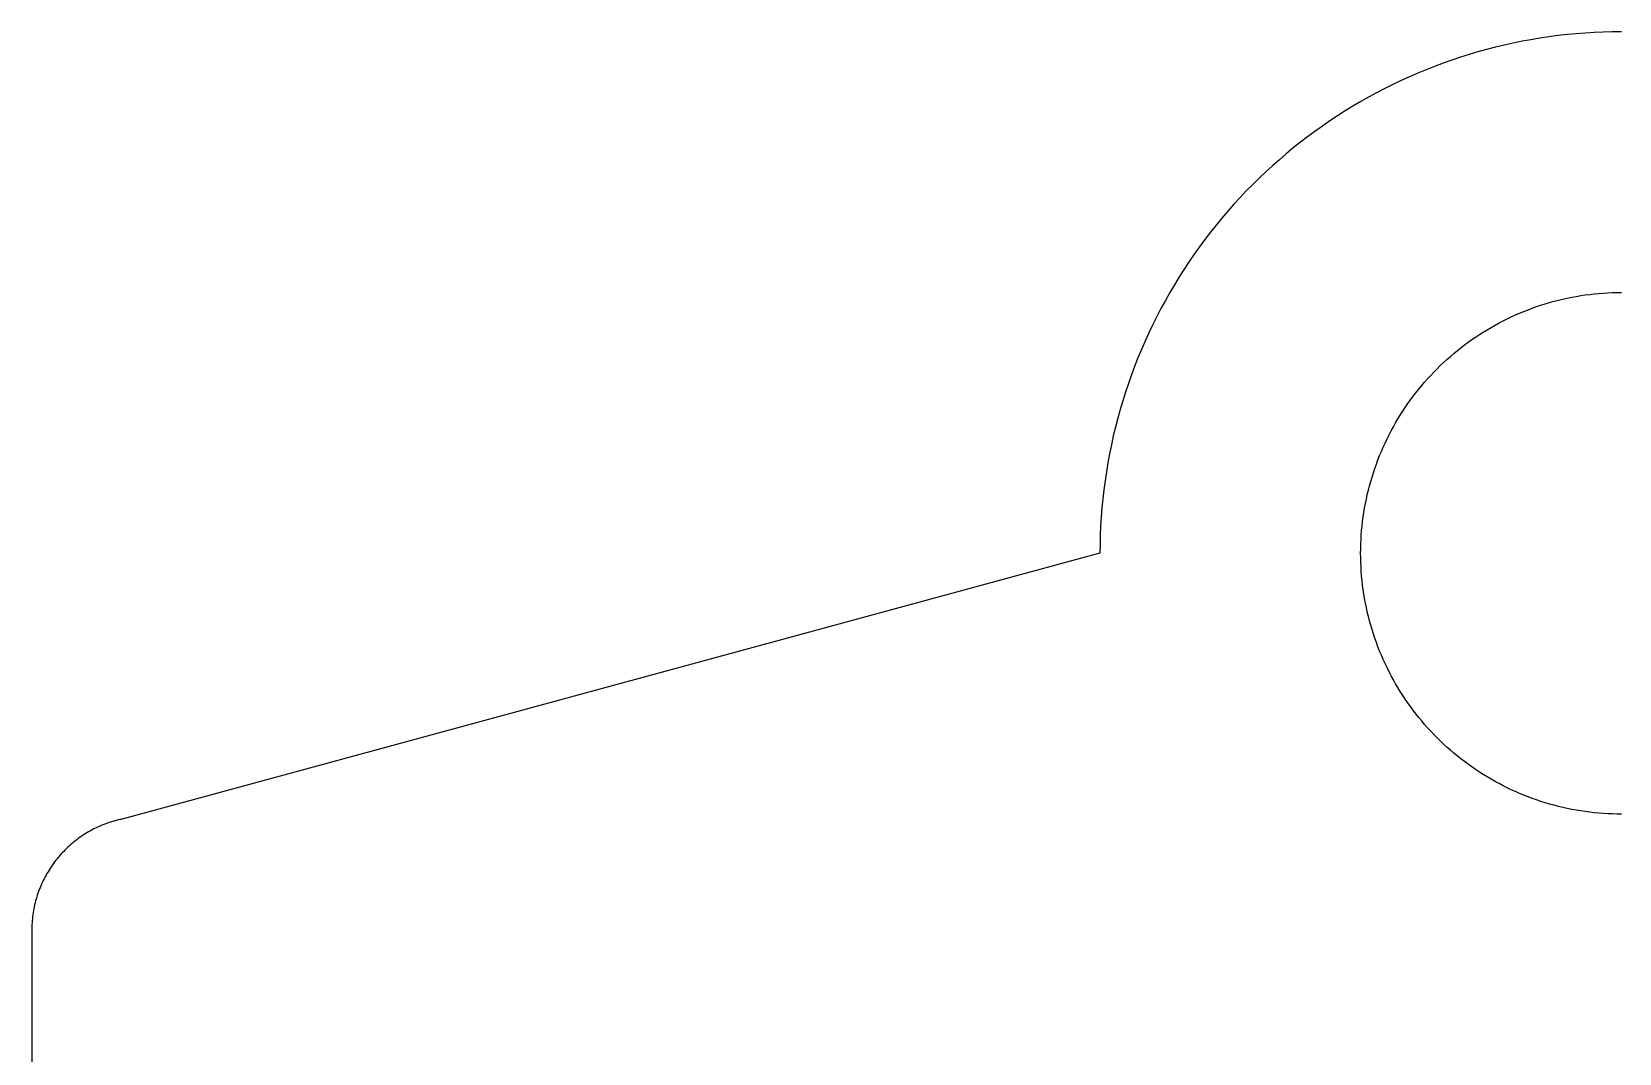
# Model space of a CAD drawing. Header units: metres. Extents: x -48.5 to 48.5, y -49.9 to 15.9.
# Drawn here: x -48.48 to -0.07, y -15.25 to 15.91 of the extents above; entities that cross this region are included whole.
import ezdxf

# ---------------------------------------------------------------- set-up
doc = ezdxf.new("R2010")
doc.units = ezdxf.units.M

msp = doc.modelspace()

# ---------------------------------------------------------------- linework, layer by layer
for p, q in [((-3.57796, 15.4978), (-3.84789, 15.433)), ((-3.30693, 15.5579), (-3.57796, 15.4978)), ((-3.03491, 15.6133), (-3.30693, 15.5579)), ((-2.76195, 15.6638), (-3.03491, 15.6133)), ((-2.48816, 15.7097), (-2.76195, 15.6638)), ((-2.21361, 15.7507), (-2.48816, 15.7097)), ((-1.93839, 15.7869), (-2.21361, 15.7507)), ((-1.66257, 15.8184), (-1.93839, 15.7869)), ((-1.38625, 15.845), (-1.66257, 15.8184)), ((-1.1095, 15.8667), (-1.38625, 15.845)), ((-0.83243, 15.8837), (-1.1095, 15.8667)), ((-0.55508, 15.8958), (-0.83243, 15.8837)), ((-0.27759, 15.9031), (-0.55508, 15.8958)), ((0, 15.9055), (-0.27759, 15.9031)), ((-5.17831, 15.0389), (-5.43999, 14.9463)), ((-4.91507, 15.127), (-5.17831, 15.0389)), ((-4.65031, 15.2105), (-4.91507, 15.127)), ((-4.38414, 15.2893), (-4.65031, 15.2105)), ((-4.11664, 15.3635), (-4.38414, 15.2893)), ((-3.84789, 15.433), (-4.11664, 15.3635)), ((-6.46935, 14.5304), (-6.72195, 14.4153)), ((-6.21477, 14.6411), (-6.46935, 14.5304)), ((-5.9583, 14.7473), (-6.21477, 14.6411)), ((-5.70001, 14.8491), (-5.9583, 14.7473)), ((-5.43999, 14.9463), (-5.70001, 14.8491)), ((-7.46718, 14.0437), (-7.71114, 13.9113)), ((-7.22093, 14.1719), (-7.46718, 14.0437)), ((-6.9725, 14.2958), (-7.22093, 14.1719)), ((-6.72195, 14.4153), (-6.9725, 14.2958)), ((-8.19193, 13.6337), (-8.42862, 13.4886)), ((-7.95274, 13.7746), (-8.19193, 13.6337)), ((-7.71114, 13.9113), (-7.95274, 13.7746)), ((-8.89424, 13.1862), (-9.12302, 13.029)), ((-8.66275, 13.3395), (-8.89424, 13.1862)), ((-8.42862, 13.4886), (-8.66275, 13.3395)), ((-9.57216, 12.7027), (-9.79239, 12.5337)), ((-9.34901, 12.8678), (-9.57216, 12.7027)), ((-9.12302, 13.029), (-9.34901, 12.8678)), ((-10.2238, 12.1843), (-10.4349, 12.004)), ((-10.0096, 12.3609), (-10.2238, 12.1843)), ((-9.79239, 12.5337), (-10.0096, 12.3609)), ((-10.8475, 11.6325), (-11.0489, 11.4415)), ((-10.6429, 11.8201), (-10.8475, 11.6325)), ((-10.4349, 12.004), (-10.6429, 11.8201)), ((-11.2469, 11.2469), (-11.4415, 11.0489)), ((-11.0489, 11.4415), (-11.2469, 11.2469)), ((-11.6325, 10.8475), (-11.8201, 10.6429)), ((-11.4415, 11.0489), (-11.6325, 10.8475)), ((-12.1843, 10.2238), (-12.3609, 10.0096)), ((-12.004, 10.4349), (-12.1843, 10.2238)), ((-11.8201, 10.6429), (-12.004, 10.4349)), ((-12.5337, 9.79239), (-12.7027, 9.57216)), ((-12.3609, 10.0096), (-12.5337, 9.79239)), ((-12.8678, 9.34901), (-13.029, 9.12302)), ((-12.7027, 9.57216), (-12.8678, 9.34901)), ((-13.1862, 8.89424), (-13.3395, 8.66275)), ((-13.029, 9.12302), (-13.1862, 8.89424)), ((-13.4886, 8.42862), (-13.6337, 8.19193)), ((-13.3395, 8.66275), (-13.4886, 8.42862)), ((-13.7746, 7.95274), (-13.9113, 7.71114)), ((-13.6337, 8.19193), (-13.7746, 7.95274)), ((-1.92461, 7.71918), (-1.7896, 7.75159)), ((-1.7896, 7.75159), (-1.65404, 7.78165)), ((-1.65404, 7.78165), (-1.51797, 7.80933)), ((-1.51797, 7.80933), (-1.38145, 7.83463)), ((-1.38145, 7.83463), (-1.24451, 7.85754)), ((-1.24451, 7.85754), (-1.10718, 7.87807)), ((-1.10718, 7.87807), (-0.96953, 7.89619)), ((-0.96953, 7.89619), (-0.83157, 7.91191)), ((-0.83157, 7.91191), (-0.69336, 7.92522)), ((-0.69336, 7.92522), (-0.55495, 7.93611)), ((-0.55495, 7.93611), (-0.41635, 7.9446)), ((-0.41635, 7.9446), (-0.27763, 7.95065)), ((-0.27763, 7.95065), (-0.13884, 7.95428)), ((-0.13884, 7.95428), (0, 7.95549)), ((-14.0437, 7.46718), (-14.1719, 7.22093)), ((-13.9113, 7.71114), (-14.0437, 7.46718)), ((-3.36214, 7.21013), (-3.23578, 7.2677)), ((-3.23578, 7.2677), (-3.10846, 7.32307)), ((-3.10846, 7.32307), (-2.98018, 7.37621)), ((-2.98018, 7.37621), (-2.85098, 7.42709)), ((-2.85098, 7.42709), (-2.72093, 7.47572)), ((-2.72093, 7.47572), (-2.59006, 7.52206)), ((-2.59006, 7.52206), (-2.45837, 7.56612)), ((-2.45837, 7.56612), (-2.32596, 7.60788)), ((-2.32596, 7.60788), (-2.19283, 7.64731)), ((-2.19283, 7.64731), (-2.05902, 7.68442)), ((-2.05902, 7.68442), (-1.92461, 7.71918)), ((-14.2958, 6.9725), (-14.4153, 6.72195)), ((-14.1719, 7.22093), (-14.2958, 6.9725)), ((-4.21576, 6.74664), (-4.09738, 6.81918)), ((-4.09738, 6.81918), (-3.97774, 6.88966)), ((-3.97774, 6.88966), (-3.85689, 6.95802)), ((-3.85689, 6.95802), (-3.73488, 7.02428)), ((-3.73488, 7.02428), (-3.61171, 7.08839)), ((-3.61171, 7.08839), (-3.48746, 7.15034)), ((-3.48746, 7.15034), (-3.36214, 7.21013)), ((-14.5304, 6.46935), (-14.6411, 6.21477)), ((-14.4153, 6.72195), (-14.5304, 6.46935)), ((-4.89789, 6.26901), (-4.78773, 6.35353)), ((-4.78773, 6.35353), (-4.67612, 6.43613)), ((-4.67612, 6.43613), (-4.56308, 6.51675)), ((-4.56308, 6.51675), (-4.44865, 6.5954)), ((-4.44865, 6.5954), (-4.33287, 6.67204)), ((-4.33287, 6.67204), (-4.21576, 6.74664)), ((-14.7473, 5.9583), (-14.8491, 5.70001)), ((-14.6411, 6.21477), (-14.7473, 5.9583)), ((-5.52635, 5.7227), (-5.42563, 5.81828)), ((-5.42563, 5.81828), (-5.32326, 5.91208)), ((-5.32326, 5.91208), (-5.21927, 6.00409)), ((-5.21927, 6.00409), (-5.11369, 6.09425)), ((-5.11369, 6.09425), (-5.00655, 6.18257)), ((-5.00655, 6.18257), (-4.89789, 6.26901)), ((-14.9463, 5.43999), (-15.0389, 5.17831)), ((-14.8491, 5.70001), (-14.9463, 5.43999)), ((-5.91208, 5.32326), (-5.81828, 5.42563)), ((-5.81828, 5.42563), (-5.7227, 5.52635)), ((-5.7227, 5.52635), (-5.62538, 5.62538)), ((-5.62538, 5.62538), (-5.52635, 5.7227)), ((-15.127, 4.91507), (-15.2105, 4.65031)), ((-15.0389, 5.17831), (-15.127, 4.91507)), ((-6.35353, 4.78773), (-6.26901, 4.89789)), ((-6.26901, 4.89789), (-6.18257, 5.00655)), ((-6.18257, 5.00655), (-6.09425, 5.11369)), ((-6.09425, 5.11369), (-6.00409, 5.21927)), ((-6.00409, 5.21927), (-5.91208, 5.32326)), ((-15.2893, 4.38414), (-15.3635, 4.11664)), ((-15.2105, 4.65031), (-15.2893, 4.38414)), ((-6.67204, 4.33287), (-6.5954, 4.44865)), ((-6.5954, 4.44865), (-6.51675, 4.56308)), ((-6.51675, 4.56308), (-6.43613, 4.67612)), ((-6.43613, 4.67612), (-6.35353, 4.78773)), ((-15.3635, 4.11664), (-15.433, 3.84789)), ((-6.95802, 3.85689), (-6.88966, 3.97774)), ((-6.88966, 3.97774), (-6.81918, 4.09738)), ((-6.81918, 4.09738), (-6.74664, 4.21576)), ((-6.74664, 4.21576), (-6.67204, 4.33287)), ((-15.4978, 3.57796), (-15.5579, 3.30693)), ((-15.433, 3.84789), (-15.4978, 3.57796)), ((-7.21013, 3.36214), (-7.15034, 3.48746)), ((-7.15034, 3.48746), (-7.08839, 3.61171)), ((-7.08839, 3.61171), (-7.02428, 3.73488)), ((-7.02428, 3.73488), (-6.95802, 3.85689)), ((-15.6133, 3.03491), (-15.6638, 2.76195)), ((-15.5579, 3.30693), (-15.6133, 3.03491)), ((-7.42709, 2.85098), (-7.37621, 2.98018)), ((-7.37621, 2.98018), (-7.32307, 3.10846)), ((-7.32307, 3.10846), (-7.2677, 3.23578)), ((-7.2677, 3.23578), (-7.21013, 3.36214)), ((-15.7097, 2.48816), (-15.7507, 2.21361)), ((-15.6638, 2.76195), (-15.7097, 2.48816)), ((-7.60788, 2.32596), (-7.56612, 2.45837)), ((-7.56612, 2.45837), (-7.52206, 2.59006)), ((-7.52206, 2.59006), (-7.47572, 2.72093)), ((-7.47572, 2.72093), (-7.42709, 2.85098)), ((-15.7869, 1.93839), (-15.8184, 1.66257)), ((-15.7507, 2.21361), (-15.7869, 1.93839)), ((-7.71918, 1.92461), (-7.68442, 2.05902)), ((-7.68442, 2.05902), (-7.64731, 2.19283)), ((-7.64731, 2.19283), (-7.60788, 2.32596)), ((-15.8184, 1.66257), (-15.845, 1.38625)), ((-7.83463, 1.38145), (-7.80933, 1.51797)), ((-7.80933, 1.51797), (-7.78165, 1.65404)), ((-7.78165, 1.65404), (-7.75159, 1.7896)), ((-7.75159, 1.7896), (-7.71918, 1.92461)), ((-15.8667, 1.1095), (-15.8837, 0.83243)), ((-15.845, 1.38625), (-15.8667, 1.1095)), ((-7.91191, 0.83157), (-7.89619, 0.96953)), ((-7.89619, 0.96953), (-7.87807, 1.10718)), ((-7.87807, 1.10718), (-7.85754, 1.24451)), ((-7.85754, 1.24451), (-7.83463, 1.38145)), ((-15.8958, 0.55508), (-15.9031, 0.27759)), ((-15.8837, 0.83243), (-15.8958, 0.55508)), ((-7.9446, 0.41635), (-7.93611, 0.55495)), ((-7.93611, 0.55495), (-7.92522, 0.69336)), ((-7.92522, 0.69336), (-7.91191, 0.83157)), ((-15.9055, 0), (-45.7681, -8.11394)), ((-15.9031, 0.27759), (-15.9055, 0)), ((-7.95549, 0), (-7.95428, 0.13884)), ((-7.95428, -0.13884), (-7.95549, 0)), ((-7.95428, 0.13884), (-7.95065, 0.27763)), ((-7.95065, 0.27763), (-7.9446, 0.41635)), ((-7.95065, -0.27763), (-7.95428, -0.13884)), ((-7.9446, -0.41635), (-7.95065, -0.27763)), ((-7.93611, -0.55495), (-7.9446, -0.41635)), ((-7.92522, -0.69336), (-7.93611, -0.55495)), ((-7.91191, -0.83157), (-7.92522, -0.69336)), ((-7.89619, -0.96953), (-7.91191, -0.83157)), ((-7.87807, -1.10718), (-7.89619, -0.96953)), ((-7.85754, -1.24451), (-7.87807, -1.10718)), ((-7.83463, -1.38145), (-7.85754, -1.24451)), ((-7.80933, -1.51797), (-7.83463, -1.38145)), ((-7.78165, -1.65404), (-7.80933, -1.51797)), ((-7.75159, -1.7896), (-7.78165, -1.65404)), ((-7.71918, -1.92461), (-7.75159, -1.7896)), ((-7.68442, -2.05902), (-7.71918, -1.92461)), ((-7.64731, -2.19283), (-7.68442, -2.05902)), ((-7.60788, -2.32596), (-7.64731, -2.19283)), ((-7.56612, -2.45837), (-7.60788, -2.32596)), ((-7.52206, -2.59006), (-7.56612, -2.45837)), ((-7.47572, -2.72093), (-7.52206, -2.59006)), ((-7.42709, -2.85098), (-7.47572, -2.72093)), ((-7.37621, -2.98018), (-7.42709, -2.85098)), ((-7.32307, -3.10846), (-7.37621, -2.98018)), ((-7.2677, -3.23578), (-7.32307, -3.10846)), ((-7.21013, -3.36214), (-7.2677, -3.23578)), ((-7.15034, -3.48746), (-7.21013, -3.36214)), ((-7.08839, -3.61171), (-7.15034, -3.48746)), ((-7.02428, -3.73488), (-7.08839, -3.61171)), ((-6.95802, -3.85689), (-7.02428, -3.73488)), ((-6.88966, -3.97774), (-6.95802, -3.85689)), ((-6.81918, -4.09738), (-6.88966, -3.97774)), ((-6.74664, -4.21576), (-6.81918, -4.09738)), ((-6.67204, -4.33287), (-6.74664, -4.21576)), ((-6.5954, -4.44865), (-6.67204, -4.33287)), ((-6.51675, -4.56308), (-6.5954, -4.44865)), ((-6.43613, -4.67612), (-6.51675, -4.56308)), ((-6.35353, -4.78773), (-6.43613, -4.67612)), ((-6.26901, -4.89789), (-6.35353, -4.78773)), ((-6.18257, -5.00655), (-6.26901, -4.89789)), ((-6.09425, -5.11369), (-6.18257, -5.00655)), ((-6.00409, -5.21927), (-6.09425, -5.11369)), ((-5.91208, -5.32326), (-6.00409, -5.21927)), ((-5.81828, -5.42563), (-5.91208, -5.32326)), ((-5.7227, -5.52635), (-5.81828, -5.42563)), ((-5.62538, -5.62538), (-5.7227, -5.52635)), ((-5.52635, -5.7227), (-5.62538, -5.62538)), ((-5.42563, -5.81828), (-5.52635, -5.7227)), ((-5.32326, -5.91208), (-5.42563, -5.81828)), ((-5.21927, -6.00409), (-5.32326, -5.91208)), ((-5.11369, -6.09425), (-5.21927, -6.00409)), ((-5.00655, -6.18257), (-5.11369, -6.09425)), ((-4.89789, -6.26901), (-5.00655, -6.18257)), ((-4.78773, -6.35353), (-4.89789, -6.26901)), ((-4.67612, -6.43613), (-4.78773, -6.35353)), ((-4.56308, -6.51675), (-4.67612, -6.43613)), ((-4.44865, -6.5954), (-4.56308, -6.51675)), ((-4.33287, -6.67204), (-4.44865, -6.5954)), ((-4.21576, -6.74664), (-4.33287, -6.67204)), ((-4.09738, -6.81918), (-4.21576, -6.74664)), ((-3.97774, -6.88966), (-4.09738, -6.81918)), ((-3.85689, -6.95802), (-3.97774, -6.88966)), ((-3.73488, -7.02428), (-3.85689, -6.95802)), ((-3.61171, -7.08839), (-3.73488, -7.02428)), ((-3.48746, -7.15034), (-3.61171, -7.08839)), ((-3.36214, -7.21013), (-3.48746, -7.15034)), ((-3.23578, -7.2677), (-3.36214, -7.21013)), ((-3.10846, -7.32307), (-3.23578, -7.2677)), ((-2.98018, -7.37621), (-3.10846, -7.32307)), ((-2.85098, -7.42709), (-2.98018, -7.37621)), ((-2.72093, -7.47572), (-2.85098, -7.42709)), ((-2.59006, -7.52206), (-2.72093, -7.47572)), ((-2.45837, -7.56612), (-2.59006, -7.52206)), ((-2.32596, -7.60788), (-2.45837, -7.56612)), ((-2.19283, -7.64731), (-2.32596, -7.60788)), ((-2.05902, -7.68442), (-2.19283, -7.64731)), ((-1.92461, -7.71918), (-2.05902, -7.68442)), ((-1.7896, -7.75159), (-1.92461, -7.71918)), ((-46.1394, -8.21895), (-46.1968, -8.23926)), ((-46.0705, -8.19611), (-46.14, -8.215)), ((-46.14, -8.215), (-46.1394, -8.21895)), ((-46.0245, -8.18161), (-46.0705, -8.19611)), ((-45.9665, -8.16441), (-46.0245, -8.18161)), ((-45.9081, -8.14822), (-45.9665, -8.16441)), ((-45.8495, -8.13307), (-45.9081, -8.14822)), ((-45.7906, -8.11893), (-45.8495, -8.13307)), ((-45.7681, -8.11394), (-45.7906, -8.11893)), ((-1.65404, -7.78165), (-1.7896, -7.75159)), ((-1.51797, -7.80933), (-1.65404, -7.78165)), ((-1.38145, -7.83463), (-1.51797, -7.80933)), ((-1.24451, -7.85754), (-1.38145, -7.83463)), ((-1.10718, -7.87807), (-1.24451, -7.85754)), ((-0.96953, -7.89619), (-1.10718, -7.87807)), ((-0.83157, -7.91191), (-0.96953, -7.89619)), ((-0.69336, -7.92522), (-0.83157, -7.91191)), ((-0.55495, -7.93611), (-0.69336, -7.92522)), ((-0.41635, -7.9446), (-0.55495, -7.93611)), ((-0.27763, -7.95065), (-0.41635, -7.9446)), ((-0.13884, -7.95428), (-0.27763, -7.95065)), ((0, -7.95549), (-0.13884, -7.95428)), ((-47.0496, -8.6927), (-47.0983, -8.72873)), ((-47.0003, -8.65753), (-47.0496, -8.6927)), ((-46.9504, -8.62323), (-47.0003, -8.65753)), ((-46.8999, -8.5898), (-46.9504, -8.62323)), ((-46.8488, -8.55727), (-46.8999, -8.5898)), ((-46.7972, -8.52562), (-46.8488, -8.55727)), ((-46.745, -8.49489), (-46.7972, -8.52562)), ((-46.6923, -8.46506), (-46.745, -8.49489)), ((-46.6391, -8.43616), (-46.6923, -8.46506)), ((-46.5853, -8.4082), (-46.6391, -8.43616)), ((-46.5311, -8.38118), (-46.5853, -8.4082)), ((-46.4765, -8.3551), (-46.5311, -8.38118)), ((-46.4214, -8.32999), (-46.4765, -8.3551)), ((-46.3658, -8.30585), (-46.4214, -8.32999)), ((-46.3099, -8.28267), (-46.3658, -8.30585)), ((-46.2535, -8.26047), (-46.3099, -8.28267)), ((-46.1968, -8.23926), (-46.2535, -8.26047)), ((-47.5887, -9.17812), (-47.6288, -9.22346)), ((-47.5478, -9.13345), (-47.5887, -9.17812)), ((-47.5061, -9.08952), (-47.5478, -9.13345)), ((-47.4637, -9.04633), (-47.5061, -9.08952)), ((-47.4205, -9.00388), (-47.4637, -9.04633)), ((-47.3765, -8.96219), (-47.4205, -9.00388)), ((-47.3319, -8.92128), (-47.3765, -8.96219)), ((-47.2865, -8.88115), (-47.3319, -8.92128)), ((-47.2405, -8.84181), (-47.2865, -8.88115)), ((-47.1937, -8.8033), (-47.2405, -8.84181)), ((-47.1463, -8.76559), (-47.1937, -8.8033)), ((-47.0983, -8.72873), (-47.1463, -8.76559)), ((-47.9527, -9.66118), (-47.9844, -9.71281)), ((-47.9202, -9.61009), (-47.9527, -9.66118)), ((-47.8867, -9.55959), (-47.9202, -9.61009)), ((-47.8524, -9.50969), (-47.8867, -9.55959)), ((-47.8173, -9.46037), (-47.8524, -9.50969)), ((-47.7812, -9.4117), (-47.8173, -9.46037)), ((-47.7444, -9.36365), (-47.7812, -9.4117)), ((-47.7067, -9.31625), (-47.7444, -9.36365)), ((-47.6682, -9.26952), (-47.7067, -9.31625)), ((-47.6288, -9.22346), (-47.6682, -9.26952)), ((-48.2041, -10.1441), (-48.2273, -10.2001)), ((-48.18, -10.0886), (-48.2041, -10.1441)), ((-48.1549, -10.0335), (-48.18, -10.0886)), ((-48.1288, -9.97885), (-48.1549, -10.0335)), ((-48.1018, -9.92465), (-48.1288, -9.97885)), ((-48.0738, -9.87093), (-48.1018, -9.92465)), ((-48.0449, -9.8177), (-48.0738, -9.87093)), ((-48.0151, -9.765), (-48.0449, -9.8177)), ((-47.9844, -9.71281), (-48.0151, -9.765)), ((-48.3618, -10.6019), (-48.3769, -10.6605)), ((-48.3456, -10.5435), (-48.3618, -10.6019)), ((-48.3284, -10.4855), (-48.3456, -10.5435)), ((-48.3102, -10.4277), (-48.3284, -10.4855)), ((-48.2909, -10.3703), (-48.3102, -10.4277)), ((-48.2707, -10.3132), (-48.2909, -10.3703)), ((-48.2495, -10.2565), (-48.2707, -10.3132)), ((-48.2273, -10.2001), (-48.2495, -10.2565)), ((-48.4541, -11.0771), (-48.461, -11.1373)), ((-48.4462, -11.0171), (-48.4541, -11.0771)), ((-48.4373, -10.9572), (-48.4462, -11.0171)), ((-48.4273, -10.8974), (-48.4373, -10.9572)), ((-48.4162, -10.8379), (-48.4273, -10.8974)), ((-48.4042, -10.7785), (-48.4162, -10.8379)), ((-48.3911, -10.7194), (-48.4042, -10.7785)), ((-48.3769, -10.6605), (-48.3911, -10.7194)), ((-48.4795, -11.4394), (-48.48, -11.5)), ((-48.48, -11.5), (-48.4799, -11.51)), ((-48.4799, -11.51), (-48.48, -11.51)), ((-48.48, -11.51), (-48.48, -37.51)), ((-48.4779, -11.3789), (-48.4795, -11.4394)), ((-48.4752, -11.3184), (-48.4779, -11.3789)), ((-48.4715, -11.2579), (-48.4752, -11.3184)), ((-48.4668, -11.1976), (-48.4715, -11.2579)), ((-48.461, -11.1373), (-48.4668, -11.1976))]:
    msp.add_line(p, q)

doc.saveas('drawing.dxf')
